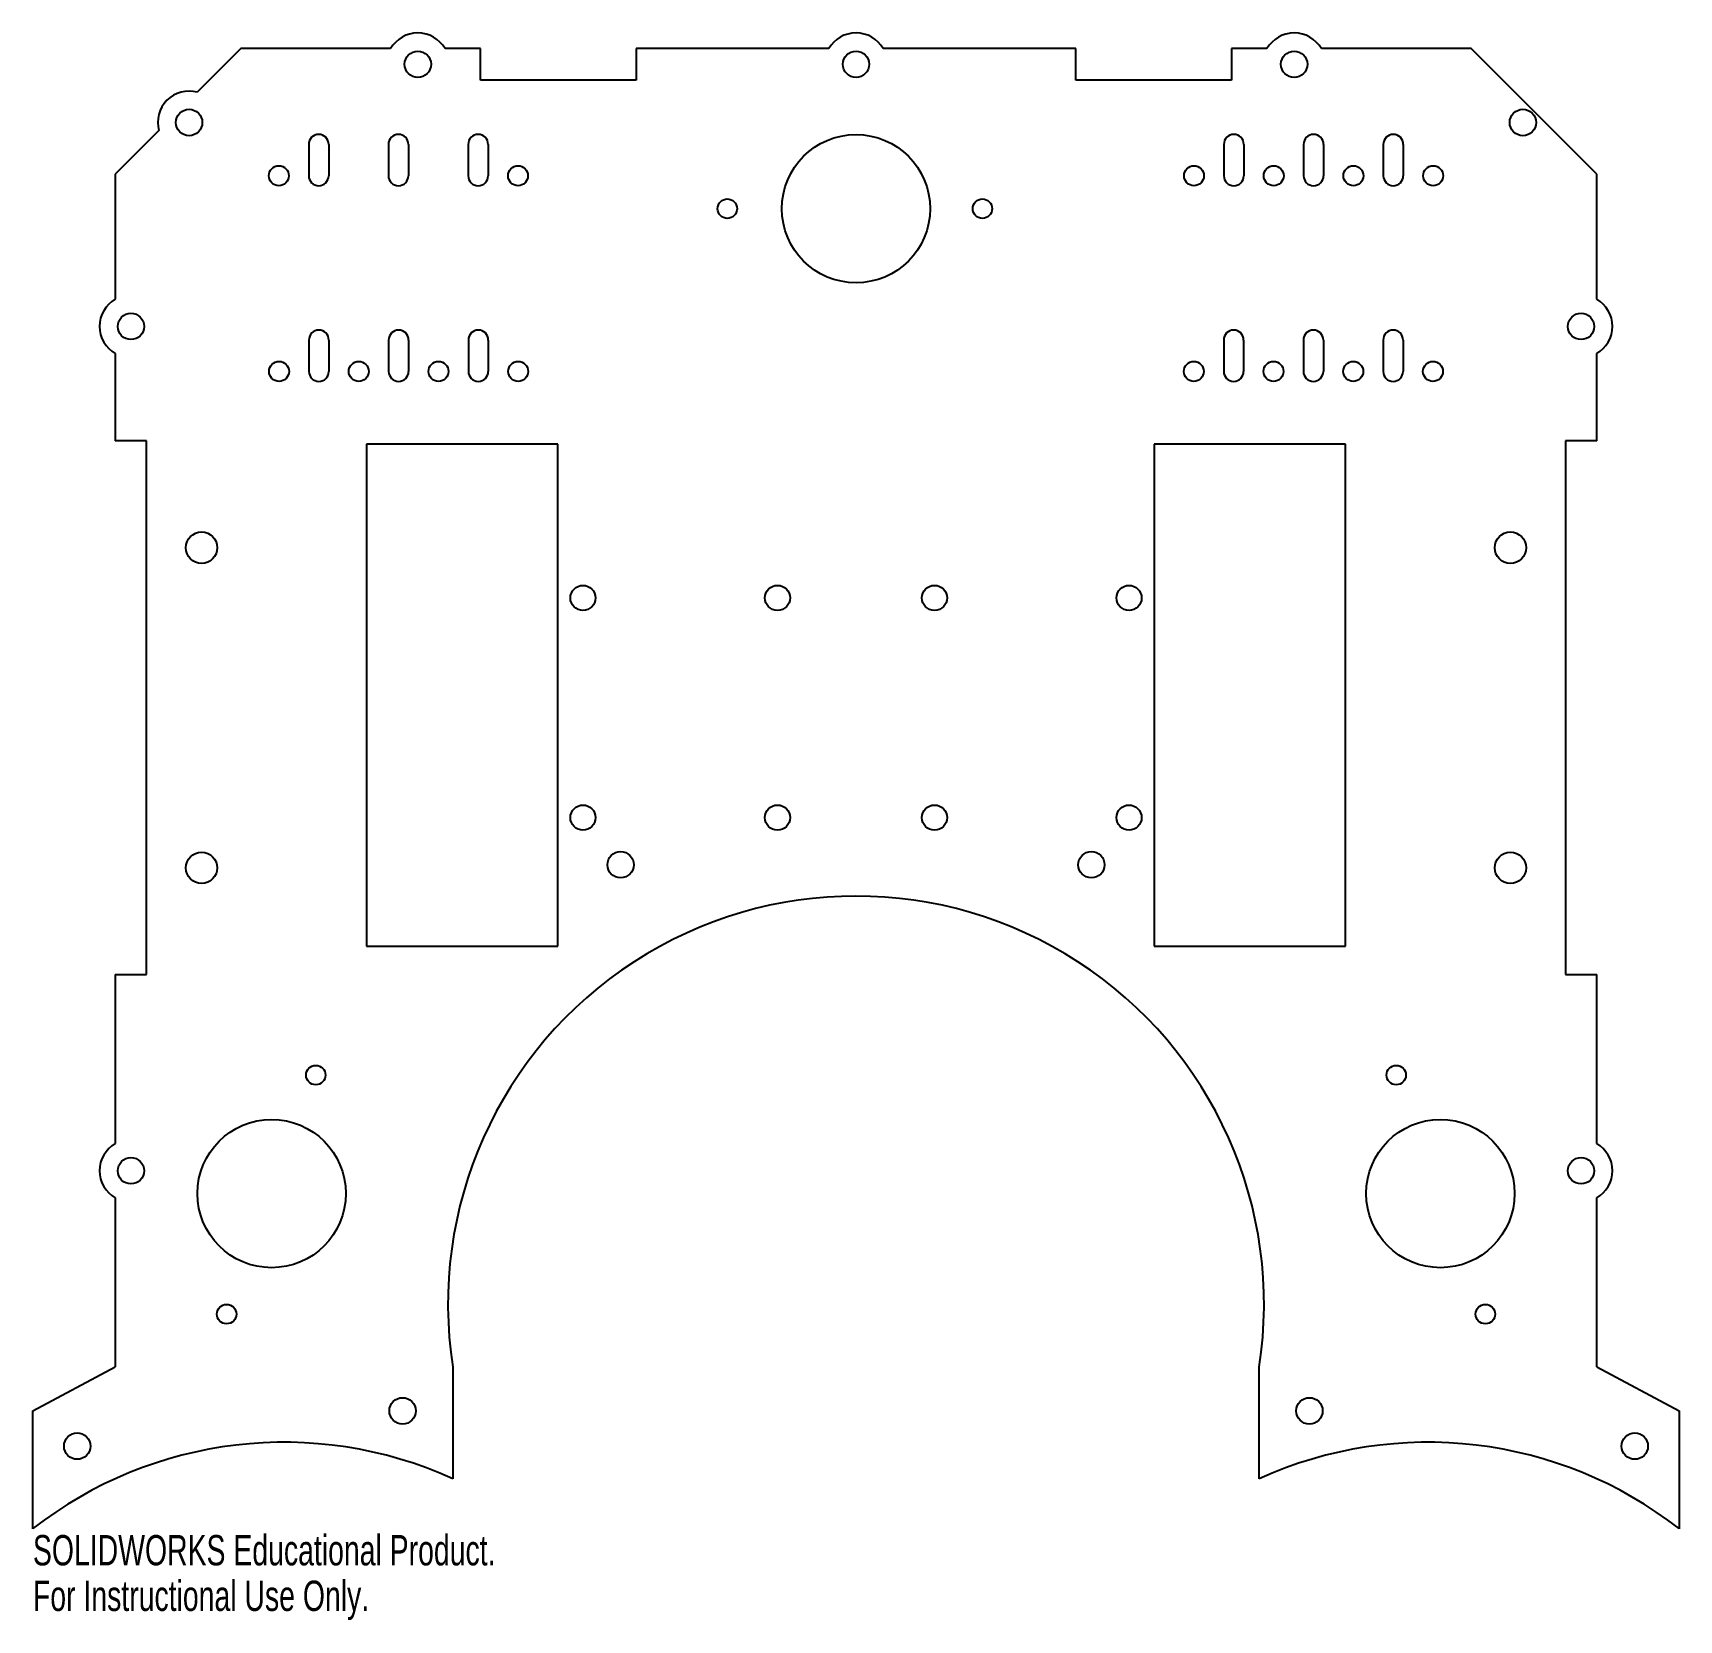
# Model space of a CAD drawing. Header units: millimetres. Extents: x -131 to 131, y -147 to 106.
import ezdxf

# ---------------------------------------------------------------- set-up
doc = ezdxf.new("R2010")
doc.units = ezdxf.units.MM
doc.styles.add('SLDTEXTSTYLE0', font='TXT', dxfattribs={"width": 0.7})

msp = doc.modelspace()

# ---------------------------------------------------------------- linework, layer by layer
at = {"color": 7, "linetype": 'Continuous', "lineweight": 25}
for p, q in [((-98, 103), (-104.94, 96.06)), ((-74.13, 103), (-98, 103)), ((-59.8, 103), (-65.47, 103)), ((-59.8, 98), (-59.8, 103)), ((-35, 103), (-35, 98)), ((-4.33, 103), (-35, 103)), ((35, 103), (4.33, 103)), ((35, 98), (35, 103)), ((59.8, 103), (59.8, 98)), ((65.47, 103), (59.8, 103)), ((98, 103), (74.13, 103)), ((118, 83), (98, 103)), ((-35, 98), (-59.8, 98)), ((59.8, 98), (35, 98)), ((-111.06, 89.94), (-118, 83)), ((-87.17, 87.75), (-87.17, 82.75)), ((-84, 87.75), (-84, 82.75)), ((-74.48, 87.75), (-74.47, 82.75)), ((-71.3, 87.75), (-71.3, 82.75)), ((-61.78, 87.75), (-61.77, 82.75)), ((-58.6, 87.75), (-58.6, 82.75)), ((58.6, 87.75), (58.6, 82.75)), ((61.78, 87.75), (61.77, 82.75)), ((71.3, 87.75), (71.3, 82.75)), ((74.48, 87.75), (74.47, 82.75)), ((84, 87.75), (84, 82.75)), ((87.17, 87.75), (87.17, 82.75)), ((-118, 83), (-118, 63.08)), ((118, 63.08), (118, 83)), ((-87.15, 56.58), (-87.15, 51.58)), ((-83.97, 56.58), (-83.97, 51.58)), ((-74.45, 56.58), (-74.45, 51.58)), ((-71.27, 56.58), (-71.27, 51.58)), ((-61.75, 56.58), (-61.75, 51.58)), ((-58.57, 56.58), (-58.57, 51.58)), ((58.57, 56.58), (58.57, 51.58)), ((61.75, 56.58), (61.75, 51.58)), ((71.27, 56.58), (71.27, 51.58)), ((74.45, 56.58), (74.45, 51.58)), ((83.97, 56.58), (83.97, 51.58)), ((87.15, 56.58), (87.15, 51.58)), ((-118, 54.42), (-118, 40.5)), ((118, 40.5), (118, 54.42)), ((-113, 40.5), (-118, 40.5)), ((-113, -44.5), (-113, 40.5)), ((-78, 40), (-78, -40)), ((-47.5, 40), (-78, 40)), ((-47.5, -40), (-47.5, 40)), ((78, 40), (47.5, 40)), ((47.5, 40), (47.5, -40)), ((78, -40), (78, 40)), ((118, 40.5), (113, 40.5)), ((113, 40.5), (113, -44.5)), ((-78, -40), (-47.5, -40)), ((47.5, -40), (78, -40)), ((-118, -44.5), (-118, -71.42)), ((-118, -44.5), (-113, -44.5)), ((113, -44.5), (118, -44.5)), ((118, -71.42), (118, -44.5)), ((-118, -80.08), (-118, -107)), ((118, -107), (118, -80.08)), ((-131.11, -114), (-118, -107)), ((-64.23, -107), (-64.23, -124.82)), ((64.23, -124.82), (64.23, -107)), ((118, -107), (131.11, -114)), ((-131.11, -132.77), (-131.11, -114)), ((131.11, -114), (131.11, -132.77))]:
    msp.add_line(p, q, dxfattribs=at)
for centre, radius in [((-69.8, 100.5), 2.1), ((0, 100.5), 2.1), ((69.8, 100.5), 2.1), ((-106.23, 91.23), 2.1), ((106.23, 91.23), 2.1), ((0, 77.5), 11.81), ((-91.94, 82.75), 1.59), ((-53.84, 82.75), 1.59), ((53.84, 82.75), 1.59), ((66.54, 82.75), 1.59), ((79.24, 82.75), 1.59), ((91.94, 82.75), 1.59), ((-20.5, 77.5), 1.55), ((20.14, 77.5), 1.55), ((-115.5, 58.75), 2.1), ((115.5, 58.75), 2.1), ((-91.91, 51.58), 1.59), ((-79.21, 51.58), 1.59), ((-66.51, 51.58), 1.59), ((-53.81, 51.58), 1.59), ((53.81, 51.58), 1.59), ((66.51, 51.58), 1.59), ((79.21, 51.58), 1.59), ((91.91, 51.58), 1.59), ((-104.25, 23.5), 2.5), ((104.25, 23.5), 2.5), ((-43.5, 15.5), 2), ((-12.5, 15.5), 2), ((12.5, 15.5), 2), ((43.5, 15.5), 2), ((-43.5, -19.5), 2), ((-12.5, -19.5), 2), ((12.5, -19.5), 2), ((43.5, -19.5), 2), ((-104.25, -27.5), 2.5), ((-37.5, -27), 2.1), ((37.5, -27), 2.1), ((104.25, -27.5), 2.5), ((-86.06, -60.51), 1.55), ((86.06, -60.51), 1.55), ((-93.09, -79.38), 11.81), ((93.09, -79.38), 11.81), ((-115.5, -75.75), 2.1), ((115.5, -75.75), 2.1), ((-100.26, -98.59), 1.55), ((100.26, -98.59), 1.55), ((-72.23, -114), 2.1), ((72.23, -114), 2.1), ((-124.06, -119.62), 2.1), ((124.06, -119.62), 2.1)]:
    msp.add_circle(centre, radius, dxfattribs=at)
for centre, radius, start, end in [((-69.8, 100.5), 5, 30, 150), ((0, 100.5), 5, 30, 150), ((69.8, 100.5), 5, 30, 150), ((-106.23, 91.23), 5, 75, 195), ((-85.59, 87.75), 1.59, 0, 180), ((-72.89, 87.75), 1.59, 0, 180), ((-60.19, 87.75), 1.59, 0, 180), ((60.19, 87.75), 1.59, 0, 180), ((72.89, 87.75), 1.59, 0, 180), ((85.59, 87.75), 1.59, 0, 180), ((-85.59, 82.75), 1.59, 180, 0), ((-72.89, 82.75), 1.59, 180, 0), ((-60.19, 82.75), 1.59, 180, 0), ((60.19, 82.75), 1.59, 180, 0), ((72.89, 82.75), 1.59, 180, 0), ((85.59, 82.75), 1.59, 180, 0), ((-115.5, 58.75), 5, 120, 240), ((115.5, 58.75), 5, 300, 60), ((-85.56, 56.58), 1.59, 0, 180), ((-72.86, 56.58), 1.59, 0, 180), ((-60.16, 56.58), 1.59, 0, 180), ((60.16, 56.58), 1.59, 0, 180), ((72.86, 56.58), 1.59, 0, 180), ((85.56, 56.58), 1.59, 0, 180), ((-85.56, 51.58), 1.59, 180, 0), ((-72.86, 51.58), 1.59, 180, 0), ((-60.16, 51.58), 1.59, 180, 0), ((60.16, 51.58), 1.59, 180, 0), ((72.86, 51.58), 1.59, 180, 0), ((85.56, 51.58), 1.59, 180, 0), ((0, -97), 65, 351.1501, 188.8499), ((-115.5, -75.75), 5, 120, 240), ((115.5, -75.75), 5, 300, 60), ((-91.11, -184), 65, 65.566, 127.9799), ((91.11, -184), 65, 52.0201, 114.434)]:
    msp.add_arc(centre, radius, start, end, dxfattribs=at)

# ---------------------------------------------------------------- texts
at = {"color": 7, "linetype": 'Continuous', "char_height": 4.8336, "attachment_point": 1, "style": 'SLDTEXTSTYLE0'}
for s, insert in [('SOLIDWORKS Educational Product.', (-131.11, -133.78)), ('For Instructional Use Only.', (-131.11, -141.04))]:
    msp.add_mtext(s, dxfattribs=dict(at, insert=insert))

doc.saveas('drawing.dxf')
